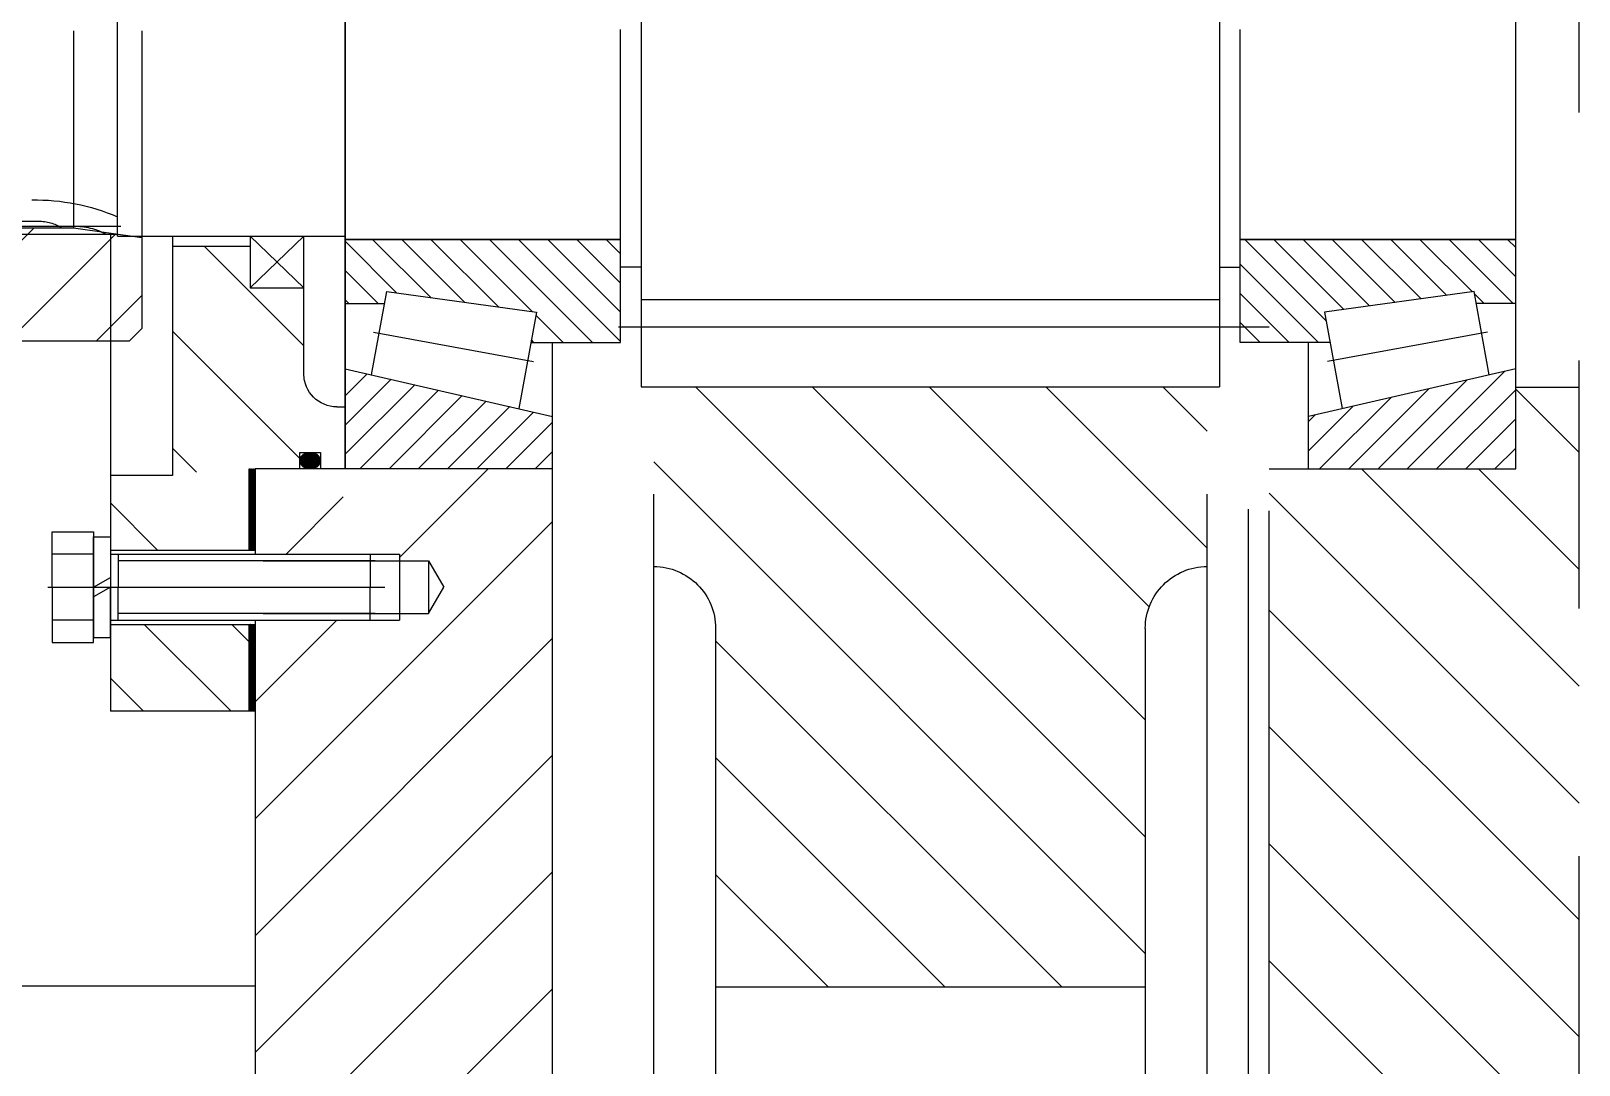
# Model space of a CAD drawing. Header units: millimetres. Extents: x 0 to 12600, y -349 to 8910.
# Drawn here: x 5216.3 to 5591.1, y 5733.2 to 5983.5 of the extents above; entities that cross this region are included whole.
import ezdxf

# ---------------------------------------------------------------- set-up
doc = ezdxf.new("R2010")
doc.units = ezdxf.units.MM
doc.header["$LTSCALE"] = 300
doc.linetypes.add('G', pattern=[2, 1.25, -0.25, 0.25, -0.25])
doc.linetypes.add('K', pattern=[2.5, 1.25, -0.25, 0.25, -0.25, 0.25, -0.25])
for name, color, linetype in [('01', 7, 'Continuous'), ('05', 142, 'G'), ('07', 6, 'K')]:
    doc.layers.add(name, color=color, linetype=linetype)

# ---------------------------------------------------------------- blocks, each defined once
blk = doc.blocks.new('rtrtret')
at = {"layer": '07', "linetype": 'K'}
h = blk.add_hatch(dxfattribs=at)
h.set_pattern_fill('_USER', color=6, scale=15, angle=-45, style=0, pattern_type=0)
h.set_pattern_definition([(315, (-8982.795, 6010.429), (10.6066, 10.6066), [])])
h.paths.add_polyline_path([(-7755.82, 6383.15), (-7755.82, 6413.53), (-7775.32, 6413.53, -0.414214), (-7778.32, 6416.53), (-7778.32, 6419.32, 0.084157), (-7802.32, 6419.32), (-7802.32, 6416.53, -0.414214), (-7805.32, 6413.53), (-7805.32, 6410.53), (-7830.32, 6410.53), (-7869.82, 6410.53), (-7872.82, 6407.53), (-7872.82, 6385.53), (-7856.3, 6383.15)])
h.paths.add_polyline_path([(-7856.3, 6287.9), (-7872.82, 6285.53), (-7872.82, 6263.53), (-7869.82, 6260.53), (-7805.32, 6260.53), (-7805.32, 6257.53, -0.414214), (-7802.32, 6254.53), (-7802.32, 6251.74, 0.084157), (-7778.32, 6251.74), (-7778.32, 6254.53, -0.414214), (-7775.32, 6257.53), (-7755.82, 6257.53), (-7755.82, 6287.9)])
at = {"layer": '07', "color": 6, "linetype": 'K'}
for p, q in [((-7872.82, 6335.53), (-7872.82, 6285.53)), ((-7856.3, 6335.53), (-7856.3, 6287.9)), ((-7754.31, 6289.49), (-7847.82, 6289.49)), ((-7856.3, 6287.9), (-7872.82, 6285.53)), ((-7872.82, 6285.53), (-7872.82, 6263.53)), ((-7755.82, 6287.9), (-7856.3, 6287.9)), ((-7872.82, 6263.53), (-7869.82, 6260.53)), ((-7805.32, 6260.53), (-7869.82, 6260.53))]:
    blk.add_line(p, q, dxfattribs=at)
blk.add_arc((-7847.87, 6279.08), 10.41, 89.7218, 122.0676, dxfattribs=at)
blk = doc.blocks.new('FDSDSDFG')
at = {"layer": '07', "color": 6, "linetype": 'K'}
for p, q in [((-3277.46, 15389.63), (-3277.46, 15238.46)), ((-3382.98, 15262.07), (-3394.37, 15273.46)), ((-3343.98, 15265.5), (-3351.94, 15273.46)), ((-3343.98, 15244.28), (-3364.98, 15265.28)), ((-3405.11, 15227.63), (-3435.93, 15258.46)), ((-3401.8, 15252.61), (-3407.65, 15258.46)), ((-3432.39, 15226.63), (-3456.48, 15250.72)), ((-3360.87, 15239.96), (-3364.98, 15244.07)), ((-3458.97, 15239.63), (-3446.48, 15239.63)), ((-3458.97, 15239.63), (-3446.48, 15226.63)), ((-3446.48, 15239.63), (-3458.97, 15226.63)), ((-3446.48, 15239.63), (-3446.48, 15226.63)), ((-3402.61, 15239.96), (-3382.98, 15239.96)), ((-3402.61, 15238.56), (-3401.22, 15239.96)), ((-3402.61, 15238.7), (-3401.36, 15239.96)), ((-3402.61, 15238.84), (-3401.5, 15239.96)), ((-3402.61, 15238.98), (-3401.64, 15239.96)), ((-3402.61, 15239.12), (-3401.78, 15239.96)), ((-3402.61, 15239.27), (-3401.92, 15239.96)), ((-3402.61, 15239.41), (-3402.06, 15239.96)), ((-3402.61, 15239.55), (-3402.21, 15239.96)), ((-3402.61, 15239.69), (-3402.35, 15239.96)), ((-3402.61, 15239.83), (-3402.49, 15239.96)), ((-3402.57, 15238.46), (-3401.07, 15239.96)), ((-3402.43, 15238.46), (-3400.93, 15239.96)), ((-3402.29, 15238.46), (-3400.79, 15239.96)), ((-3402.15, 15238.46), (-3400.65, 15239.96)), ((-3402.01, 15238.46), (-3400.51, 15239.96)), ((-3401.87, 15238.46), (-3400.37, 15239.96)), ((-3401.73, 15238.46), (-3400.23, 15239.96)), ((-3401.58, 15238.46), (-3400.08, 15239.96)), ((-3401.44, 15238.46), (-3399.94, 15239.96)), ((-3401.3, 15238.46), (-3399.8, 15239.96)), ((-3401.16, 15238.46), (-3399.66, 15239.96)), ((-3401.02, 15238.46), (-3399.52, 15239.96)), ((-3400.88, 15238.46), (-3399.38, 15239.96)), ((-3400.74, 15238.46), (-3399.24, 15239.96)), ((-3400.59, 15238.46), (-3399.09, 15239.96)), ((-3400.45, 15238.46), (-3398.95, 15239.96)), ((-3400.31, 15238.46), (-3398.81, 15239.96)), ((-3400.17, 15238.46), (-3398.67, 15239.96)), ((-3400.03, 15238.46), (-3398.53, 15239.96)), ((-3399.89, 15238.46), (-3398.39, 15239.96)), ((-3399.75, 15238.46), (-3398.25, 15239.96)), ((-3399.6, 15238.46), (-3398.1, 15239.96)), ((-3399.46, 15238.46), (-3397.96, 15239.96)), ((-3399.32, 15238.46), (-3397.82, 15239.96)), ((-3399.18, 15238.46), (-3397.68, 15239.96)), ((-3399.04, 15238.46), (-3397.54, 15239.96)), ((-3398.9, 15238.46), (-3397.4, 15239.96)), ((-3398.76, 15238.46), (-3397.26, 15239.96)), ((-3398.61, 15238.46), (-3397.11, 15239.96)), ((-3398.47, 15238.46), (-3396.97, 15239.96)), ((-3398.33, 15238.46), (-3396.83, 15239.96)), ((-3398.19, 15238.46), (-3396.69, 15239.96)), ((-3398.05, 15238.46), (-3396.55, 15239.96)), ((-3397.91, 15238.46), (-3396.41, 15239.96)), ((-3397.77, 15238.46), (-3396.27, 15239.96)), ((-3397.62, 15238.46), (-3396.12, 15239.96)), ((-3397.48, 15238.46), (-3395.98, 15239.96)), ((-3397.34, 15238.46), (-3395.84, 15239.96)), ((-3397.2, 15238.46), (-3395.7, 15239.96)), ((-3397.06, 15238.46), (-3395.56, 15239.96)), ((-3396.92, 15238.46), (-3395.42, 15239.96)), ((-3396.78, 15238.46), (-3395.28, 15239.96)), ((-3396.63, 15238.46), (-3395.13, 15239.96)), ((-3396.49, 15238.46), (-3394.99, 15239.96)), ((-3396.35, 15238.46), (-3394.85, 15239.96)), ((-3396.21, 15238.46), (-3394.71, 15239.96)), ((-3396.07, 15238.46), (-3394.57, 15239.96)), ((-3395.93, 15238.46), (-3394.43, 15239.96)), ((-3395.79, 15238.46), (-3394.29, 15239.96)), ((-3395.64, 15238.46), (-3394.14, 15239.96)), ((-3395.5, 15238.46), (-3394, 15239.96)), ((-3395.36, 15238.46), (-3393.86, 15239.96)), ((-3395.22, 15238.46), (-3393.72, 15239.96)), ((-3395.08, 15238.46), (-3393.58, 15239.96)), ((-3394.94, 15238.46), (-3393.44, 15239.96)), ((-3394.8, 15238.46), (-3393.3, 15239.96)), ((-3394.65, 15238.46), (-3393.15, 15239.96)), ((-3394.51, 15238.46), (-3393.01, 15239.96)), ((-3394.37, 15238.46), (-3392.87, 15239.96)), ((-3394.23, 15238.46), (-3392.73, 15239.96)), ((-3394.09, 15238.46), (-3392.59, 15239.96)), ((-3393.95, 15238.46), (-3392.45, 15239.96)), ((-3393.81, 15238.46), (-3392.31, 15239.96)), ((-3393.66, 15238.46), (-3392.16, 15239.96)), ((-3393.52, 15238.46), (-3392.02, 15239.96)), ((-3393.38, 15238.46), (-3391.88, 15239.96)), ((-3393.24, 15238.46), (-3391.74, 15239.96)), ((-3393.1, 15238.46), (-3391.6, 15239.96)), ((-3392.96, 15238.46), (-3391.46, 15239.96)), ((-3392.82, 15238.46), (-3391.32, 15239.96)), ((-3392.67, 15238.46), (-3391.17, 15239.96)), ((-3392.53, 15238.46), (-3391.03, 15239.96)), ((-3392.39, 15238.46), (-3390.89, 15239.96)), ((-3392.25, 15238.46), (-3390.75, 15239.96)), ((-3392.11, 15238.46), (-3390.61, 15239.96)), ((-3391.97, 15238.46), (-3390.47, 15239.96)), ((-3391.83, 15238.46), (-3390.33, 15239.96)), ((-3391.68, 15238.46), (-3390.18, 15239.96)), ((-3391.54, 15238.46), (-3390.04, 15239.96)), ((-3391.4, 15238.46), (-3389.9, 15239.96)), ((-3391.26, 15238.46), (-3389.76, 15239.96)), ((-3391.12, 15238.46), (-3389.62, 15239.96)), ((-3390.98, 15238.46), (-3389.48, 15239.96)), ((-3390.84, 15238.46), (-3389.34, 15239.96)), ((-3390.69, 15238.46), (-3389.19, 15239.96)), ((-3390.55, 15238.46), (-3389.05, 15239.96)), ((-3390.41, 15238.46), (-3388.91, 15239.96)), ((-3390.27, 15238.46), (-3388.77, 15239.96)), ((-3390.13, 15238.46), (-3388.63, 15239.96)), ((-3389.99, 15238.46), (-3388.49, 15239.96)), ((-3389.91, 15166.46), (-3317.91, 15238.46)), ((-3389.85, 15238.46), (-3388.35, 15239.96)), ((-3389.7, 15238.46), (-3388.2, 15239.96)), ((-3389.56, 15238.46), (-3388.06, 15239.96)), ((-3389.42, 15238.46), (-3387.92, 15239.96)), ((-3389.28, 15238.46), (-3387.78, 15239.96)), ((-3389.14, 15238.46), (-3387.64, 15239.96)), ((-3389, 15238.46), (-3387.5, 15239.96)), ((-3388.86, 15238.46), (-3387.36, 15239.96)), ((-3388.71, 15238.46), (-3387.21, 15239.96)), ((-3388.57, 15238.46), (-3387.07, 15239.96)), ((-3388.43, 15238.46), (-3386.93, 15239.96)), ((-3388.29, 15238.46), (-3386.79, 15239.96)), ((-3388.15, 15238.46), (-3386.65, 15239.96)), ((-3388.01, 15238.46), (-3386.51, 15239.96)), ((-3387.65, 15238.46), (-3387.99, 15238.8)), ((-3387.87, 15238.46), (-3386.37, 15239.96)), ((-3387.72, 15238.46), (-3386.22, 15239.96)), ((-3387.58, 15238.46), (-3386.08, 15239.96)), ((-3387.44, 15238.46), (-3385.94, 15239.96)), ((-3387.3, 15238.46), (-3385.8, 15239.96)), ((-3387.16, 15238.46), (-3385.66, 15239.96)), ((-3387.02, 15238.46), (-3385.52, 15239.96)), ((-3386.88, 15238.46), (-3385.38, 15239.96)), ((-3386.73, 15238.46), (-3385.23, 15239.96)), ((-3386.59, 15238.46), (-3385.09, 15239.96)), ((-3386.45, 15238.46), (-3384.95, 15239.96)), ((-3386.31, 15238.46), (-3384.81, 15239.96)), ((-3386.17, 15238.46), (-3384.67, 15239.96)), ((-3386.03, 15238.46), (-3384.53, 15239.96)), ((-3385.89, 15238.46), (-3384.39, 15239.96)), ((-3385.74, 15238.46), (-3384.24, 15239.96)), ((-3385.6, 15238.46), (-3384.1, 15239.96)), ((-3385.46, 15238.46), (-3383.96, 15239.96)), ((-3385.32, 15238.46), (-3383.82, 15239.96)), ((-3385.18, 15238.46), (-3383.68, 15239.96)), ((-3385.04, 15238.46), (-3383.54, 15239.96)), ((-3384.9, 15238.46), (-3383.4, 15239.96)), ((-3384.75, 15238.46), (-3383.25, 15239.96)), ((-3384.61, 15238.46), (-3383.11, 15239.96)), ((-3384.47, 15238.46), (-3382.98, 15239.95)), ((-3384.33, 15238.46), (-3382.98, 15239.81)), ((-3384.19, 15238.46), (-3382.98, 15239.67)), ((-3384.05, 15238.46), (-3382.98, 15239.53)), ((-3383.91, 15238.46), (-3382.98, 15239.39)), ((-3383.76, 15238.46), (-3382.98, 15239.25)), ((-3383.62, 15238.46), (-3382.98, 15239.1)), ((-3383.48, 15238.46), (-3382.98, 15238.96)), ((-3383.34, 15238.46), (-3382.98, 15238.82)), ((-3383.2, 15238.46), (-3382.98, 15238.68)), ((-3383.06, 15238.46), (-3382.98, 15238.54)), ((-3365.98, 15218.67), (-3346.19, 15238.46)), ((-3364.98, 15239.96), (-3343.98, 15239.96)), ((-3364.98, 15238.58), (-3363.6, 15239.96)), ((-3364.98, 15238.72), (-3363.74, 15239.96)), ((-3364.98, 15238.86), (-3363.88, 15239.96)), ((-3364.98, 15239), (-3364.02, 15239.96)), ((-3364.98, 15239.14), (-3364.16, 15239.96)), ((-3364.98, 15239.29), (-3364.3, 15239.96)), ((-3364.98, 15239.43), (-3364.45, 15239.96)), ((-3364.98, 15239.57), (-3364.59, 15239.96)), ((-3364.98, 15239.71), (-3364.73, 15239.96)), ((-3364.98, 15239.85), (-3364.87, 15239.96)), ((-3364.96, 15238.46), (-3363.46, 15239.96)), ((-3364.81, 15238.46), (-3363.31, 15239.96)), ((-3364.67, 15238.46), (-3363.17, 15239.96)), ((-3364.53, 15238.46), (-3363.03, 15239.96)), ((-3364.39, 15238.46), (-3362.89, 15239.96)), ((-3364.25, 15238.46), (-3362.75, 15239.96)), ((-3364.11, 15238.46), (-3362.61, 15239.96)), ((-3363.97, 15238.46), (-3362.47, 15239.96)), ((-3363.82, 15238.46), (-3362.32, 15239.96)), ((-3363.68, 15238.46), (-3362.18, 15239.96)), ((-3363.54, 15238.46), (-3362.04, 15239.96)), ((-3363.4, 15238.46), (-3361.9, 15239.96)), ((-3363.26, 15238.46), (-3361.76, 15239.96)), ((-3363.12, 15238.46), (-3361.62, 15239.96)), ((-3362.98, 15238.46), (-3361.48, 15239.96)), ((-3362.83, 15238.46), (-3361.33, 15239.96)), ((-3362.69, 15238.46), (-3361.19, 15239.96)), ((-3362.55, 15238.46), (-3361.05, 15239.96)), ((-3362.41, 15238.46), (-3360.91, 15239.96)), ((-3362.27, 15238.46), (-3360.77, 15239.96)), ((-3362.13, 15238.46), (-3360.63, 15239.96)), ((-3361.99, 15238.46), (-3360.49, 15239.96)), ((-3361.84, 15238.46), (-3360.34, 15239.96)), ((-3361.7, 15238.46), (-3360.2, 15239.96)), ((-3361.62, 15166.46), (-3289.62, 15238.46)), ((-3361.56, 15238.46), (-3360.06, 15239.96)), ((-3361.42, 15238.46), (-3359.92, 15239.96)), ((-3361.28, 15238.46), (-3359.78, 15239.96)), ((-3361.14, 15238.46), (-3359.64, 15239.96)), ((-3361, 15238.46), (-3359.5, 15239.96)), ((-3360.85, 15238.46), (-3359.35, 15239.96)), ((-3360.71, 15238.46), (-3359.21, 15239.96)), ((-3360.57, 15238.46), (-3359.07, 15239.96)), ((-3360.43, 15238.46), (-3358.93, 15239.96)), ((-3360.29, 15238.46), (-3358.79, 15239.96)), ((-3360.15, 15238.46), (-3358.65, 15239.96)), ((-3360.01, 15238.46), (-3358.51, 15239.96)), ((-3359.86, 15238.46), (-3358.36, 15239.96)), ((-3359.72, 15238.46), (-3358.22, 15239.96)), ((-3359.58, 15238.46), (-3358.08, 15239.96)), ((-3359.44, 15238.46), (-3357.94, 15239.96)), ((-3359.3, 15238.46), (-3357.8, 15239.96)), ((-3359.16, 15238.46), (-3357.66, 15239.96)), ((-3359.02, 15238.46), (-3357.52, 15239.96)), ((-3358.87, 15238.46), (-3357.37, 15239.96)), ((-3358.73, 15238.46), (-3357.23, 15239.96)), ((-3358.59, 15238.46), (-3357.09, 15239.96)), ((-3358.45, 15238.46), (-3356.95, 15239.96)), ((-3358.31, 15238.46), (-3356.81, 15239.96)), ((-3358.17, 15238.46), (-3356.67, 15239.96)), ((-3358.03, 15238.46), (-3356.53, 15239.96)), ((-3357.88, 15238.46), (-3356.38, 15239.96)), ((-3357.74, 15238.46), (-3356.24, 15239.96)), ((-3357.6, 15238.46), (-3356.1, 15239.96)), ((-3357.46, 15238.46), (-3355.96, 15239.96)), ((-3357.32, 15238.46), (-3355.82, 15239.96)), ((-3357.18, 15238.46), (-3355.68, 15239.96)), ((-3357.04, 15238.46), (-3355.54, 15239.96)), ((-3356.89, 15238.46), (-3355.39, 15239.96)), ((-3356.75, 15238.46), (-3355.25, 15239.96)), ((-3356.61, 15238.46), (-3355.11, 15239.96)), ((-3356.47, 15238.46), (-3354.97, 15239.96)), ((-3356.33, 15238.46), (-3354.83, 15239.96)), ((-3356.19, 15238.46), (-3354.69, 15239.96)), ((-3356.05, 15238.46), (-3354.55, 15239.96)), ((-3355.9, 15238.46), (-3354.4, 15239.96)), ((-3355.76, 15238.46), (-3354.26, 15239.96)), ((-3355.62, 15238.46), (-3354.12, 15239.96)), ((-3355.48, 15238.46), (-3353.98, 15239.96)), ((-3355.34, 15238.46), (-3353.84, 15239.96)), ((-3355.2, 15238.46), (-3353.7, 15239.96)), ((-3355.06, 15238.46), (-3353.56, 15239.96)), ((-3354.91, 15238.46), (-3353.41, 15239.96)), ((-3354.77, 15238.46), (-3353.27, 15239.96)), ((-3354.63, 15238.46), (-3353.13, 15239.96)), ((-3354.49, 15238.46), (-3352.99, 15239.96)), ((-3354.35, 15238.46), (-3352.85, 15239.96)), ((-3354.21, 15238.46), (-3352.71, 15239.96)), ((-3354.07, 15238.46), (-3352.57, 15239.96)), ((-3353.92, 15238.46), (-3352.42, 15239.96)), ((-3353.78, 15238.46), (-3352.28, 15239.96)), ((-3353.64, 15238.46), (-3352.14, 15239.96)), ((-3353.5, 15238.46), (-3352, 15239.96)), ((-3353.36, 15238.46), (-3351.86, 15239.96)), ((-3353.22, 15238.46), (-3351.72, 15239.96)), ((-3353.08, 15238.46), (-3351.58, 15239.96)), ((-3352.93, 15238.46), (-3351.43, 15239.96)), ((-3352.79, 15238.46), (-3351.29, 15239.96)), ((-3352.65, 15238.46), (-3351.15, 15239.96)), ((-3352.51, 15238.46), (-3351.01, 15239.96)), ((-3352.37, 15238.46), (-3350.87, 15239.96)), ((-3352.23, 15238.46), (-3350.73, 15239.96)), ((-3352.09, 15238.46), (-3350.59, 15239.96)), ((-3351.95, 15238.46), (-3350.45, 15239.96)), ((-3351.8, 15238.46), (-3350.3, 15239.96)), ((-3351.66, 15238.46), (-3350.16, 15239.96)), ((-3351.52, 15238.46), (-3350.02, 15239.96)), ((-3351.38, 15238.46), (-3349.88, 15239.96)), ((-3351.24, 15238.46), (-3349.74, 15239.96)), ((-3351.1, 15238.46), (-3349.6, 15239.96)), ((-3350.96, 15238.46), (-3349.46, 15239.96)), ((-3350.81, 15238.46), (-3349.31, 15239.96)), ((-3350.67, 15238.46), (-3349.17, 15239.96)), ((-3350.53, 15238.46), (-3349.03, 15239.96)), ((-3350.39, 15238.46), (-3348.89, 15239.96)), ((-3350.25, 15238.46), (-3348.75, 15239.96)), ((-3350.11, 15238.46), (-3348.61, 15239.96)), ((-3349.97, 15238.46), (-3348.47, 15239.96)), ((-3349.82, 15238.46), (-3348.32, 15239.96)), ((-3349.68, 15238.46), (-3348.18, 15239.96)), ((-3349.54, 15238.46), (-3348.04, 15239.96)), ((-3349.4, 15238.46), (-3347.9, 15239.96)), ((-3349.26, 15238.46), (-3347.76, 15239.96)), ((-3349.12, 15238.46), (-3347.62, 15239.96)), ((-3348.98, 15238.46), (-3347.48, 15239.96)), ((-3348.83, 15238.46), (-3347.33, 15239.96)), ((-3348.69, 15238.46), (-3347.19, 15239.96)), ((-3348.55, 15238.46), (-3347.05, 15239.96)), ((-3348.41, 15238.46), (-3346.91, 15239.96)), ((-3348.27, 15238.46), (-3346.77, 15239.96)), ((-3348.13, 15238.46), (-3346.63, 15239.96)), ((-3347.99, 15238.46), (-3346.49, 15239.96)), ((-3347.84, 15238.46), (-3346.34, 15239.96)), ((-3347.7, 15238.46), (-3346.2, 15239.96)), ((-3347.56, 15238.46), (-3346.06, 15239.96)), ((-3347.42, 15238.46), (-3345.92, 15239.96)), ((-3347.28, 15238.46), (-3345.78, 15239.96)), ((-3347.14, 15238.46), (-3345.64, 15239.96)), ((-3347, 15238.46), (-3345.5, 15239.96)), ((-3346.85, 15238.46), (-3345.35, 15239.96)), ((-3346.71, 15238.46), (-3345.21, 15239.96)), ((-3346.57, 15238.46), (-3345.07, 15239.96)), ((-3346.43, 15238.46), (-3344.93, 15239.96)), ((-3346.29, 15238.46), (-3344.79, 15239.96)), ((-3346.15, 15238.46), (-3344.65, 15239.96)), ((-3346.01, 15238.46), (-3344.51, 15239.96)), ((-3345.86, 15238.46), (-3344.36, 15239.96)), ((-3345.72, 15238.46), (-3344.22, 15239.96)), ((-3345.58, 15238.46), (-3344.08, 15239.96)), ((-3345.44, 15238.46), (-3343.98, 15239.92)), ((-3345.3, 15238.46), (-3343.98, 15239.78)), ((-3345.16, 15238.46), (-3343.98, 15239.64)), ((-3345.02, 15238.46), (-3343.98, 15239.5)), ((-3344.87, 15238.46), (-3343.98, 15239.35)), ((-3344.73, 15238.46), (-3343.98, 15239.21)), ((-3344.59, 15238.46), (-3343.98, 15239.07)), ((-3344.45, 15238.46), (-3343.98, 15238.93)), ((-3344.31, 15238.46), (-3343.98, 15238.79)), ((-3344.17, 15238.46), (-3343.98, 15238.65)), ((-3344.03, 15238.46), (-3343.98, 15238.51)), ((-3333.34, 15166.46), (-3261.34, 15238.46)), ((-3381.98, 15236.46), (-3381.98, 15203.46)), ((-3380.38, 15236.46), (-3380.38, 15196.46)), ((-3367.58, 15236.46), (-3367.58, 15196.46)), ((-3365.98, 15236.46), (-3365.98, 15203.46)), ((-3395.82, 15217.11), (-3381.98, 15230.96)), ((-3406.61, 15225.27), (-3404.28, 15227.6)), ((-3406.61, 15225.13), (-3404.17, 15227.57)), ((-3406.61, 15224.99), (-3404.06, 15227.54)), ((-3406.6, 15225.42), (-3404.41, 15227.62)), ((-3406.6, 15224.86), (-3403.96, 15227.5)), ((-3406.59, 15224.73), (-3403.87, 15227.45)), ((-3406.58, 15225.58), (-3404.53, 15227.63)), ((-3406.57, 15224.61), (-3403.77, 15227.4)), ((-3406.55, 15225.76), (-3404.68, 15227.63)), ((-3406.55, 15224.49), (-3403.69, 15227.35)), ((-3406.52, 15224.37), (-3403.6, 15227.29)), ((-3406.51, 15225.94), (-3404.83, 15227.62)), ((-3406.49, 15224.26), (-3403.52, 15227.23)), ((-3406.46, 15224.16), (-3403.45, 15227.16)), ((-3406.44, 15226.15), (-3405.01, 15227.59)), ((-3406.42, 15224.05), (-3403.37, 15227.09)), ((-3406.38, 15223.95), (-3403.31, 15227.02)), ((-3406.35, 15226.39), (-3405.21, 15227.52)), ((-3406.33, 15223.85), (-3403.24, 15226.95)), ((-3406.29, 15223.76), (-3403.18, 15226.87)), ((-3406.24, 15223.67), (-3403.12, 15226.79)), ((-3406.18, 15223.58), (-3403.06, 15226.7)), ((-3406.17, 15226.7), (-3405.5, 15227.38)), ((-3406.13, 15223.49), (-3403, 15226.62)), ((-3406.07, 15223.41), (-3402.95, 15226.53)), ((-3406, 15223.33), (-3402.91, 15226.43)), ((-3405.94, 15223.26), (-3402.86, 15226.34)), ((-3405.87, 15223.19), (-3402.82, 15226.24)), ((-3405.8, 15223.12), (-3402.78, 15226.13)), ((-3405.72, 15223.05), (-3402.75, 15226.03)), ((-3405.64, 15222.99), (-3402.72, 15225.92)), ((-3405.56, 15222.93), (-3402.69, 15225.8)), ((-3405.47, 15222.87), (-3402.66, 15225.68)), ((-3405.38, 15222.82), (-3402.64, 15225.56)), ((-3405.29, 15222.78), (-3402.63, 15225.44)), ((-3405.19, 15222.74), (-3402.62, 15225.3)), ((-3405.08, 15222.7), (-3402.62, 15225.17)), ((-3404.97, 15222.67), (-3402.62, 15225.02)), ((-3404.85, 15222.65), (-3402.63, 15224.87)), ((-3404.72, 15222.64), (-3402.64, 15224.71)), ((-3404.58, 15222.63), (-3402.67, 15224.55)), ((-3404.43, 15222.64), (-3402.71, 15224.36)), ((-3404.26, 15222.67), (-3402.77, 15224.16)), ((-3404.06, 15222.73), (-3402.86, 15223.93)), ((-3403.8, 15222.85), (-3403.01, 15223.64)), ((-3305.05, 15166.46), (-3247.46, 15224.05)), ((-3402.61, 15182.03), (-3381.19, 15203.46)), ((-3381.98, 15203.46), (-3365.98, 15203.46)), ((-3380.38, 15196.46), (-3367.58, 15196.46)), ((-3380.38, 15196.46), (-3373.98, 15192.76)), ((-3367.58, 15196.46), (-3373.98, 15192.76)), ((-3276.77, 15166.46), (-3247.46, 15195.77)), ((-3285.29, 15022.96), (-3404.29, 15141.96)), ((-3313.57, 15022.96), (-3422.48, 15131.86)), ((-3277.24, 15043.19), (-3361, 15126.96)), ((-3277.24, 15071.48), (-3332.72, 15126.96)), ((-3277.24, 15099.76), (-3304.43, 15126.96)), ((-3341.86, 15022.96), (-3422.48, 15103.58)), ((-3369.2, 15022.02), (-3422.48, 15075.3)), ((-3383.42, 15007.96), (-3422.48, 15047.01)), ((-3411.71, 15007.96), (-3422.48, 15018.73)), ((-3321.71, 14917.96), (-3396.71, 14992.96)), ((-3293.42, 14917.96), (-3368.42, 14992.96)), ((-3265.14, 14917.96), (-3340.14, 14992.96)), ((-3236.86, 14917.96), (-3311.86, 14992.96)), ((-3208.57, 14917.96), (-3283.57, 14992.96)), ((-3349.99, 14917.96), (-3402.61, 14970.58)), ((-3378.28, 14917.96), (-3402.61, 14942.3)), ((-3422.37, 14933.28), (-3422.37, 14917.96)), ((-3406.56, 14917.96), (-3421.89, 14933.28))]:
    blk.add_line(p, q, dxfattribs=at)
at = {"layer": '07', "color": 6, "linetype": 'K', "ltscale": 0.8}
for p, q in [((-3459.4, 15382.96), (-3459.4, 15271.78)), ((-3461.35, 15377.2), (-3461.35, 15270.98)), ((-3387.35, 15287.56), (-3387.35, 15277.56)), ((-3373.98, 15287.56), (-3387.35, 15287.56)), ((-3381.98, 15277.56), (-3381.98, 15287.56)), ((-3373.98, 15288.62), (-3373.98, 15207.01)), ((-3373.98, 15287.56), (-3360.6, 15287.56)), ((-3365.98, 15277.56), (-3365.98, 15287.56)), ((-3360.6, 15287.56), (-3360.6, 15277.56)), ((-3373.98, 15279.65), (-3373.98, 15271.36)), ((-3387.35, 15277.56), (-3373.98, 15277.56)), ((-3386.18, 15277.56), (-3386.18, 15273.46)), ((-3373.98, 15277.56), (-3386.18, 15277.56)), ((-3373.98, 15277.56), (-3376.34, 15273.46)), ((-3373.98, 15278.31), (-3373.98, 15224.84)), ((-3373.98, 15277.56), (-3361.78, 15277.56)), ((-3373.98, 15273.46), (-3371.61, 15277.56)), ((-3360.6, 15277.56), (-3373.98, 15277.56)), ((-3361.78, 15277.56), (-3361.78, 15273.46)), ((-3458.97, 15271.78), (-3558.98, 15271.78)), ((-3459.4, 15273.46), (-3343.98, 15273.46)), ((-3458.97, 15271.78), (-3458.97, 15216.63)), ((-3400.98, 15258.46), (-3400.98, 15273.46)), ((-3386.18, 15273.46), (-3373.98, 15273.46)), ((-3382.98, 15273.46), (-3382.98, 15238.46)), ((-3381.98, 15273.46), (-3381.98, 15209.38)), ((-3381.98, 15271.56), (-3373.98, 15271.56)), ((-3380.38, 15209.38), (-3380.38, 15271.56)), ((-3361.78, 15273.46), (-3373.98, 15273.46)), ((-3365.98, 15271.56), (-3373.98, 15271.56)), ((-3367.58, 15209.38), (-3367.58, 15271.56)), ((-3365.98, 15273.46), (-3365.98, 15209.38)), ((-3364.98, 15273.46), (-3364.98, 15238.46)), ((-3343.98, 15238.46), (-3343.98, 15273.46)), ((-3458.97, 15258.46), (-3400.98, 15258.46)), ((-3456.48, 15239.63), (-3456.48, 15258.46)), ((-3456.48, 15249.16), (-3456.48, 15256.46)), ((-3402.61, 15238.46), (-3381.98, 15238.46)), ((-3402.61, 15216.63), (-3402.61, 15238.46)), ((-3402.61, 15238.46), (-3381.98, 15238.46)), ((-3365.98, 15238.46), (-3343.98, 15238.46)), ((-3365.98, 15238.46), (-3113.69, 15238.46)), ((-3402.61, 15166.46), (-3402.61, 15236.46)), ((-3402.61, 15216.63), (-3402.61, 15231.63)), ((-3425.62, 15226.63), (-3458.98, 15226.63)), ((-3402.61, 15227.63), (-3406.61, 15227.63)), ((-3406.61, 15227.63), (-3406.61, 15222.63)), ((-3406.61, 15222.63), (-3402.61, 15222.63)), ((-3417.62, 15218.63), (-3417.61, 15216.63)), ((-3402.61, 15216.63), (-3615.34, 15216.63)), ((-3615.34, 15216.63), (-3402.61, 15216.63)), ((-3458.18, 15216.63), (-3458.18, 15149.96)), ((-3458.18, 15149.96), (-3458.18, 15216.63)), ((-3445.19, 15204.11), (-3457.72, 15216.63)), ((-3442.66, 15208.65), (-3450.64, 15216.63)), ((-3442.66, 15215.72), (-3443.57, 15216.63)), ((-3442.66, 15216.63), (-3442.66, 15207.09)), ((-3426.86, 15216.63), (-3415.32, 15166.46)), ((-3425.63, 15211.29), (-3420.29, 15216.63)), ((-3424.31, 15205.54), (-3413.22, 15216.63)), ((-3422.99, 15199.79), (-3406.15, 15216.63)), ((-3421.67, 15194.04), (-3402.61, 15213.09)), ((-3444.08, 15195.92), (-3458.18, 15210.02)), ((-3425.39, 15210.25), (-3445.53, 15206.56)), ((-3435.72, 15209.81), (-3428.63, 15171.06)), ((-3381.98, 15210.56), (-3373.98, 15210.56)), ((-3365.98, 15210.56), (-3373.98, 15210.56)), ((-3445.53, 15206.56), (-3440.58, 15170.32)), ((-3420.35, 15188.29), (-3402.61, 15206.02)), ((-3442.96, 15187.73), (-3458.18, 15202.95)), ((-3419.02, 15182.54), (-3402.61, 15198.95)), ((-3441.84, 15179.55), (-3458.18, 15195.88)), ((-3440.72, 15171.36), (-3458.18, 15188.81)), ((-3417.7, 15176.79), (-3402.61, 15191.88)), ((-3433.24, 15156.8), (-3458.18, 15181.74)), ((-3416.38, 15171.04), (-3402.61, 15184.81)), ((-3413.89, 15166.46), (-3402.61, 15177.74)), ((-3433.47, 15149.96), (-3458.18, 15174.67)), ((-3440.58, 15170.32), (-3417.2, 15174.6)), ((-3433.24, 15163.87), (-3439.83, 15170.46)), ((-3433.24, 15170.94), (-3433.85, 15171.56)), ((-3433.24, 15171.67), (-3433.24, 15149.96)), ((-3406.82, 15166.46), (-3402.61, 15170.67)), ((-3440.54, 15149.96), (-3458.18, 15167.6)), ((-3408.98, 15166.46), (-3433.24, 15166.46)), ((-3113.69, 15166.46), (-3431.93, 15166.46)), ((-3447.61, 15149.96), (-3458.18, 15160.53)), ((-3454.68, 15149.96), (-3458.18, 15153.46)), ((-3433.24, 15149.96), (-3508.98, 15149.96)), ((-3435.23, 15149.96), (-3508.98, 15149.96)), ((-3451.48, 15144.96), (-3451.48, 15149.96)), ((-3437.01, 15150.46), (-3437.01, 14999.46)), ((-3437.01, 15150.46), (-3437.01, 14999.46)), ((-3593.31, 15144.96), (-3422.48, 15144.96)), ((-3443.6, 15144.96), (-3443.6, 15004.96)), ((-3437.01, 15144.96), (-3437.01, 14992.96)), ((-3422.48, 15144.96), (-3422.48, 15004.96)), ((-3096.5, 15141.96), (-3422.48, 15141.96)), ((-3378.98, 15141.96), (-3378.98, 15141.96)), ((-3363.98, 15126.96), (-3122.48, 15126.96)), ((-3277.24, 15126.96), (-3277.24, 15022.96)), ((-3363.98, 15022.96), (-3122.48, 15022.96)), ((-3096.5, 15007.96), (-3422.48, 15007.96)), ((-3378.98, 15007.96), (-3378.98, 15007.96)), ((-3593.31, 15004.96), (-3422.48, 15004.96)), ((-3451.48, 15004.96), (-3451.48, 14999.96)), ((-3433.24, 14999.96), (-3508.98, 14999.96)), ((-3458.18, 14999.96), (-3458.18, 14933.28)), ((-3458.18, 14933.28), (-3458.18, 14999.96)), ((-3438.5, 14979.21), (-3458.18, 14998.89)), ((-3433.24, 14981.03), (-3452.17, 14999.96)), ((-3433.24, 14988.1), (-3445.1, 14999.96)), ((-3433.24, 14995.17), (-3438.03, 14999.96)), ((-3433.24, 14978.25), (-3433.24, 14999.96)), ((-3092.9, 14997.96), (-3433.24, 14997.96)), ((-3441.23, 14974.87), (-3458.18, 14991.82)), ((-3092.48, 14992.96), (-3433.24, 14992.96)), ((-3402.61, 14992.96), (-3402.61, 14933.28)), ((-3442.08, 14968.65), (-3458.18, 14984.75)), ((-3402.61, 14983.46), (-3433.24, 14983.46)), ((-3426.86, 14933.28), (-3415.32, 14983.46)), ((-3417.82, 14972.62), (-3406.98, 14983.46)), ((-3415.71, 14981.8), (-3414.05, 14983.46)), ((-3445.53, 14943.35), (-3440.58, 14979.59)), ((-3440.58, 14979.59), (-3417.2, 14975.32)), ((-3435.72, 14940.11), (-3428.63, 14978.86)), ((-3419.93, 14963.43), (-3402.61, 14980.75)), ((-3442.93, 14962.43), (-3458.18, 14977.68)), ((-3422.04, 14954.25), (-3402.61, 14973.68)), ((-3443.77, 14956.2), (-3458.18, 14970.61)), ((-3424.15, 14945.07), (-3402.61, 14966.61)), ((-3444.62, 14949.98), (-3458.18, 14963.54)), ((-3445.47, 14943.76), (-3458.18, 14956.47)), ((-3426.27, 14935.88), (-3402.61, 14959.53)), ((-3442.66, 14933.88), (-3458.18, 14949.39)), ((-3421.79, 14933.28), (-3402.61, 14952.46)), ((-3414.72, 14933.28), (-3402.61, 14945.39)), ((-3449.14, 14933.28), (-3458.18, 14942.32)), ((-3425.39, 14939.67), (-3445.53, 14943.35)), ((-3442.66, 14940.95), (-3444.96, 14943.25)), ((-3442.66, 14933.28), (-3442.66, 14942.83)), ((-3407.65, 14933.28), (-3402.61, 14938.32)), ((-3456.21, 14933.28), (-3458.18, 14935.25)), ((-3402.61, 14933.28), (-3615.34, 14933.28)), ((-3008.86, 14917.96), (-3552.48, 14917.96))]:
    blk.add_line(p, q, dxfattribs=at)
for centre, radius, start, end in [((-3416.9, 15291.73), 50.83, 179.178, 203.1109), ((-3446.11, 15281.97), 15.25, 178.1544, 209.3871), ((-3425.62, 15218.63), 8, 0, 90), ((-3363.98, 15141.96), 15, 180, 270), ((-3363.98, 15007.96), 15, 90, 180)]:
    blk.add_arc(centre, radius, start, end, dxfattribs=at)
at = {"layer": '07', "color": 6, "linetype": 'K', "ltscale": 0.8, "extrusion": (0, 0, -1)}
blk.add_ellipse((-3404.61, 15225.13), major_axis=(0, 2.5), ratio=0.8, dxfattribs=at)

msp = doc.modelspace()

# ---------------------------------------------------------------- block references
at = {"layer": '01', "xscale": -1, "rotation": 90}
msp.add_blockref('FDSDSDFG', (20509.02, 2474.86), dxfattribs=at)
at = {"layer": '05', "xscale": -1}
msp.add_blockref('rtrtret', (-2629.68, -352.04), dxfattribs=at)

doc.saveas('drawing.dxf')
